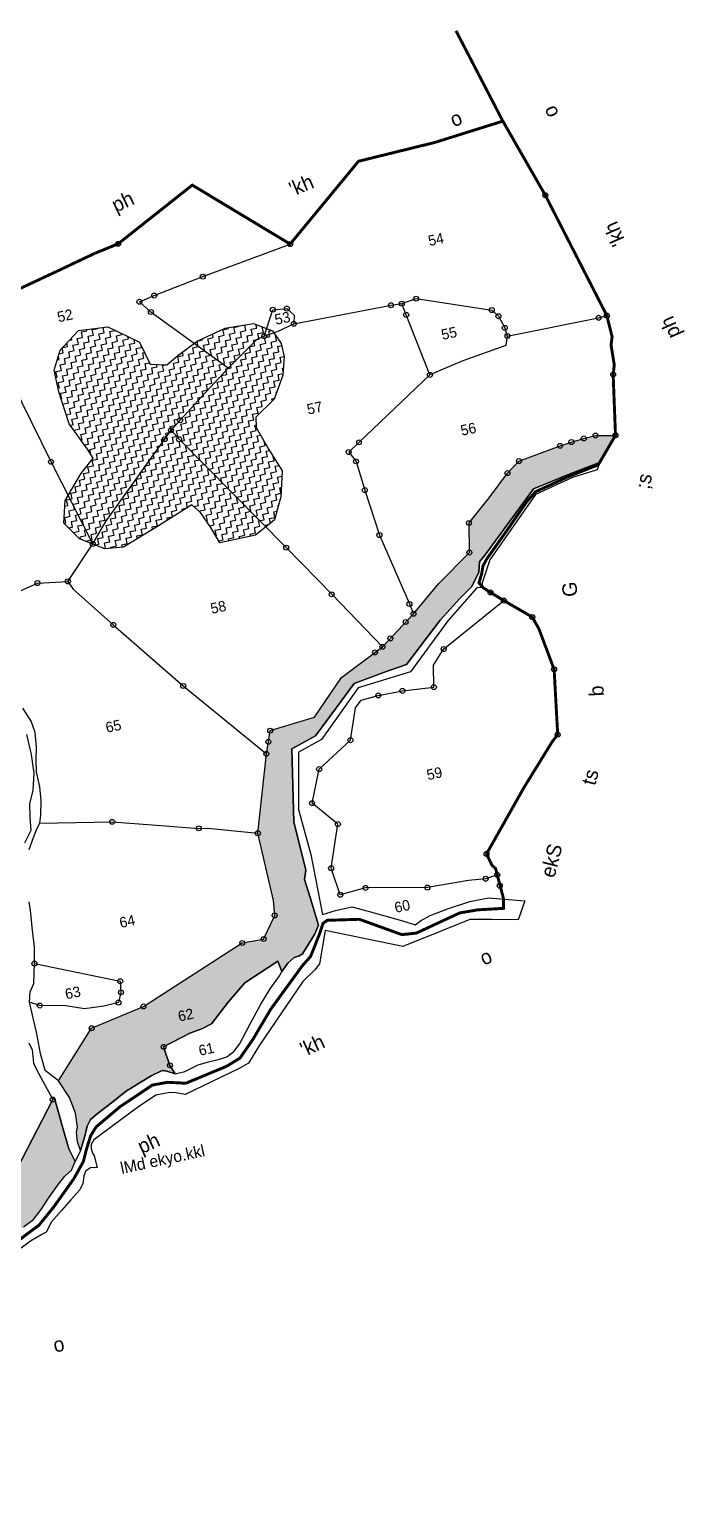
# Model space of a CAD drawing. Header units: metres. Extents: x 328371 to 332061, y 1804484 to 1807299.
# Drawn here: x 330627 to 331725, y 1804787 to 1807242 of the extents above; entities that cross this region are included whole.
import ezdxf

# ---------------------------------------------------------------- set-up
doc = ezdxf.new("R2010")
doc.units = ezdxf.units.M
doc.header["$LTSCALE"] = 0.035
doc.header["$MEASUREMENT"] = 0
doc.linetypes.add('DASHDOT', pattern=[25.4, 12.7, -6.35, 0, -6.35])
doc.linetypes.add('DIVIDE', pattern=[31.75, 12.7, -6.35, 0, -6.35, 0, -6.35])
doc.layers.get('0').update_dxf_attribs({"linetype": 'CONTINUOUS'})
for name, color, linetype in [('OFF', 1, 'CONTINUOUS'), ('POLY_HATCH', 12, 'CONTINUOUS'), ('POLY_PARCEL', 6, 'CONTINUOUS'), ('POLY_ROAD', 30, 'CONTINUOUS'), ('POLY_WATER', 4, 'CONTINUOUS'), ('SYM_STONE', 1, 'CONTINUOUS'), ('TEXT_MAPOUT', 7, 'CONTINUOUS'), ('TEXT_PARCEL', 7, 'CONTINUOUS'), ('V-BOUND_LINE', 7, 'CONTINUOUS'), ('V_BOUND_STREAM_LINE', 7, 'DASHDOT'), ('V_DIVIDE_LINE', 7, 'DIVIDE')]:
    doc.layers.add(name, color=color, linetype=linetype)
doc.styles.add('TEXT_MAP', font='', dxfattribs={"height": 0.5})
doc.styles.get('TEXT_MAP').set_extended_font_data('Kruti Dev 050')
pattern_1 = [(0, (0, 0), (0.9525, 0.9525), [0.9525, -0.9525]), (90, (0.9525, 0), (-0.9525, 0.9525), [0.9525, -0.9525])]

# ---------------------------------------------------------------- blocks, each defined once
blk = doc.blocks.new('STONE')
blk.add_circle((0, 0), 0.0851)
blk = doc.blocks.new('SDHGH')
at = {"layer": 'POLY_HATCH'}
h = blk.add_hatch(dxfattribs=at)
h.set_pattern_fill('ZIGZAG', color=256, scale=0.3, style=0)
h.set_pattern_definition(pattern_1)
h.paths.add_polyline_path([(273.22, 255.59), (271.05, 260.5), (270.47, 266.27), (270.47, 270.03), (272.2, 273.2), (275.96, 275.8), (281.02, 275.37), (285.79, 271.62), (286.81, 267.57), (289.55, 266.85), (291.72, 268.01), (295.48, 269.74), (300.69, 270.89), (305.6, 270.61), (308.49, 268.73), (309.5, 266.27), (309.5, 263.96), (308.64, 260.93), (306.32, 257.18), (302.57, 254.87), (302.28, 253.13), (303.58, 248.95), (305.02, 244.9), (303.87, 240.57), (301.99, 236.96), (298.23, 235.08), (292.01, 235.08), (291, 237.97), (289.84, 240.86), (288.69, 242.45), (282.32, 240.14), (275.67, 237.83), (272.49, 238.26), (268.59, 240.86), (266.56, 244.04), (267.58, 247.79), (271.19, 251.69), (273.79, 253.86)])
h = blk.add_hatch(dxfattribs=at)
h.set_pattern_fill('ZIGZAG', color=256, scale=0.3, style=0)
h.set_pattern_definition(pattern_1)
h.paths.add_polyline_path([(286.85, 160.98), (286.56, 162.83), (280.22, 160.41), (276.7, 157.79), (273.14, 154.72), (271.31, 154.23), (269.18, 153.98), (264.28, 152.6), (264.67, 149.28), (265.22, 147.68), (263.9, 148.4), (263.17, 148.68), (261.13, 148.22), (259.36, 147.59), (256.37, 146.55), (253.51, 145.14), (250.72, 143.77), (249.41, 143.09), (248.59, 142.09), (247.82, 140.5), (246.59, 138.24), (246.4, 139.8), (246.55, 141.47), (246.93, 142.28), (247.07, 144.67), (246.64, 147.56), (245.4, 150.72), (252.88, 158.34), (262.36, 160.12), (281.24, 167.18), (284.96, 167.07), (287.67, 170.63), (288, 173.17), (287.83, 185.01), (292.13, 198.03), (293.62, 201.77), (301.54, 202.43), (307.49, 208.12), (315.47, 211.75), (321.87, 216.17), (327.2, 220.34), (333.47, 224.41), (334.48, 229.38), (338.77, 232.84), (342.73, 236.35), (345.1, 237.95), (352.54, 239.01), (354.58, 239.23), (356.78, 239.39), (358.87, 239.45), (362.22, 238.76), (358.57, 234.78), (353.07, 233.95), (346.51, 232.74), (336.25, 223.61), (334.82, 222.49), (334.37, 220.79), (332.63, 218.61), (330.21, 217.06), (326.1, 214.14), (318.89, 207.93), (314.89, 207.41), (309.42, 206.6), (305.56, 203.25), (301.01, 199.23), (296.6, 197.93), (294.23, 185.57), (294.36, 183.05), (294.54, 177.08), (293.98, 175.59), (294.26, 172.33), (294.67, 167.4), (293.67, 166), (290.94, 163.16), (290.3, 162.98), (289.39, 162.84), (288.12, 162.12)])
h = blk.add_hatch(dxfattribs=at)
h.set_pattern_fill('ZIGZAG', color=256, scale=0.3, style=0)
h.set_pattern_definition(pattern_1)
h.paths.add_polyline_path([(207.37, 106.15), (208.08, 106.15), (208.15, 106.96), (208.94, 108.17), (209.74, 109.08), (211, 109.24), (211.49, 108.93), (211.73, 106.6), (213.18, 106.74), (214.66, 106.37), (216.56, 106.23), (217.7, 106.5), (217.79, 108.31), (219.54, 109.3), (221.51, 108.94), (222.54, 109.34), (223.34, 110.14), (224.73, 111.8), (226.43, 112.87), (227.24, 114.1), (227.14, 115.42), (227.92, 118.86), (228.91, 121.45), (229.37, 123.33), (229.51, 124.87), (229.91, 125.51), (230.96, 126.1), (232.68, 126.87), (234.27, 127.5), (236.22, 128.41), (237.86, 129.81), (239.51, 131.42), (241.68, 133.41), (243, 134.5), (244.36, 135.27), (245.27, 136.63), (244.68, 138.94), (244.39, 142.85), (244.11, 147.99), (243.77, 147.8), (235.28, 137.51), (234.4, 136.38), (229.56, 132.24), (227.8, 131.35), (223.83, 126.17), (223.54, 120.05), (222.89, 118.63), (217.12, 115.14), (215.78, 115.2), (214.84, 114.67), (201.1, 113.79), (198.05, 113.22), (194.01, 112.41), (191.58, 109.93), (190.44, 109.12), (189.04, 109.07), (187.69, 110.2), (186.87, 111.74), (183.58, 115.4), (180.07, 118.42), (177.04, 118.69), (172.51, 119.88), (169.92, 120.04), (164.66, 119.73), (162.12, 119.89), (160.99, 120.16), (161.69, 122.37), (164.07, 123.18), (164.07, 124.36), (167.47, 126.14), (168.66, 127.11), (170.51, 128.05), (172.45, 129.29), (174.28, 130.58), (176.55, 131.23), (179.14, 133.71), (182.27, 137.16), (185.47, 139.4), (187.31, 140.47), (186.18, 142.15), (184.29, 144.3), (183.91, 145.54), (184.34, 147.86), (184.62, 150.32), (184.64, 151.87), (187.35, 156.6), (191.98, 159.64), (193.83, 162.54), (197.26, 165.45), (201.76, 170.2), (206.51, 175.74), (207.44, 182.08), (206.51, 186.37), (206.65, 188.22), (206.38, 190.33), (204.73, 191.82), (204.47, 189.86), (203.85, 188.42), (203.41, 187.68), (201.78, 186.05), (200.91, 185.18), (200.54, 183.56), (199.6, 180.81), (201.3, 179.45), (202.87, 179.04), (201.76, 175.35), (194.72, 169.18), (193.05, 168.17), (191.17, 169.23), (190.52, 169.61), (189.9, 168.55), (188.08, 166.8), (187.02, 165), (186.01, 163.53), (185.64, 162.97), (183.83, 161.41), (182.7, 160.47), (181.83, 159.1), (181.64, 158.16), (181.52, 155.79), (181.27, 154.23), (180.71, 153.11), (179.7, 151.58), (178.07, 149.02), (176.26, 145.9), (175.33, 144.34), (174.7, 143.16), (174.39, 141.66), (173.95, 139.85), (173.58, 138.23), (172.75, 136.71), (171.81, 135.64), (170.25, 134.71), (167.69, 133.46), (165.75, 132.84), (164.82, 132.34), (163.5, 132.03), (161.76, 131.84), (160.44, 131.15), (158.57, 130.16), (156.95, 129.59), (155.51, 128.85), (155.48, 127.11), (154.83, 125.69), (153.05, 123.56), (151.52, 122.15), (151.1, 120.79), (150.98, 117.83), (151.22, 115), (151.99, 113.11), (152.82, 112.11), (154.18, 113.94), (158.55, 112.34), (161.98, 112.16), (164.76, 111.4), (166.65, 110.57), (167.95, 110.33), (167.9, 108.54), (166.3, 108.19), (165.15, 107.34), (167.94, 107.06), (171.98, 106.33), (173.98, 106.06), (178.02, 104.79), (179.92, 104.11), (181.1, 103.57), (182.42, 102.62), (183.33, 101.8), (184.3, 101.56), (186.61, 101.88), (189.25, 102.15), (191.42, 102.34), (192.83, 102.61), (194.37, 103.42), (195.51, 103.83), (196.73, 104.01), (199.02, 103.93), (200.11, 104.43), (201.31, 105.43), (201.87, 106.69), (203.28, 107.3), (206.74, 107.49)])
at = {"layer": 'OFF'}
for points in [[(358.57, 234.78), (357.92, 233.65)], [(330.16, 164.02), (328.32, 161.03)], [(246.59, 138.24), (245.27, 136.63)], [(248.69, 136.86), (248.78, 134.82)]]:
    blk.add_lwpolyline(points, dxfattribs=at)
at = {"layer": 'POLY_HATCH', "flags": 128}
for points in [[(273.22, 255.59), (271.05, 260.5), (270.47, 266.27), (270.47, 270.03), (272.2, 273.2), (275.96, 275.8), (281.02, 275.37), (285.79, 271.62), (286.81, 267.57), (289.55, 266.85), (291.72, 268.01), (295.48, 269.74), (300.69, 270.89), (305.6, 270.61), (308.49, 268.73), (309.5, 266.27), (309.5, 263.96), (308.64, 260.93), (306.32, 257.18), (302.57, 254.87), (302.28, 253.13), (303.58, 248.95), (305.02, 244.9), (303.87, 240.57), (301.99, 236.96), (298.23, 235.08), (292.01, 235.08), (291, 237.97), (289.84, 240.86), (288.69, 242.45), (282.32, 240.14), (275.67, 237.83), (272.49, 238.26), (268.59, 240.86), (266.56, 244.04), (267.58, 247.79), (271.19, 251.69), (273.79, 253.86), (273.22, 255.59)], [(234.27, 127.5), (236.22, 128.41), (237.86, 129.81), (239.51, 131.42), (241.68, 133.41), (243, 134.5), (244.36, 135.27), (245.27, 136.63), (244.68, 138.94), (244.39, 142.85), (244.11, 147.99), (243.77, 147.8), (235.28, 137.51)]]:
    blk.add_lwpolyline(points, dxfattribs=at)
blk.add_lwpolyline([(286.85, 160.98), (286.56, 162.83), (280.22, 160.41), (276.7, 157.79), (273.14, 154.72), (271.31, 154.23), (269.18, 153.98), (264.28, 152.6), (264.67, 149.28), (265.22, 147.68), (263.9, 148.4), (263.17, 148.68), (261.13, 148.22), (259.36, 147.59), (256.37, 146.55), (253.51, 145.14), (250.72, 143.77), (249.41, 143.09), (248.59, 142.09), (247.82, 140.5), (246.59, 138.24), (246.4, 139.8), (246.55, 141.47), (246.93, 142.28), (247.07, 144.67), (246.64, 147.56), (245.4, 150.72), (252.88, 158.34), (262.36, 160.12), (281.24, 167.18), (284.96, 167.07), (287.67, 170.63), (288, 173.17), (287.83, 185.01), (292.13, 198.03), (293.62, 201.77), (301.54, 202.43), (307.49, 208.12), (315.47, 211.75), (321.87, 216.17), (327.2, 220.34), (333.47, 224.41), (334.48, 229.38), (338.77, 232.84), (342.73, 236.35), (345.1, 237.95), (352.54, 239.01), (354.58, 239.23), (356.78, 239.39), (358.87, 239.45), (362.22, 238.76), (358.57, 234.78), (353.07, 233.95), (346.51, 232.74), (336.25, 223.61), (334.82, 222.49), (334.37, 220.79), (332.63, 218.61), (330.21, 217.06), (326.1, 214.14), (318.89, 207.93), (314.89, 207.41), (309.42, 206.6), (305.56, 203.25), (301.01, 199.23), (296.6, 197.93), (294.23, 185.57), (294.36, 183.05), (294.54, 177.08), (293.98, 175.59), (294.26, 172.33), (294.67, 167.4), (293.67, 166), (290.94, 163.16), (290.3, 162.98), (289.39, 162.84), (288.12, 162.12)], close=True, dxfattribs=at)
at = {"layer": 'POLY_PARCEL', "flags": 128}
for points in [[(270.65, 239.51), (266.62, 254.8), (263.03, 269.37), (260.27, 281.63), (259.95, 283.2)], [(299.73, 264.06), (288.8, 276.29), (287.24, 278.42), (289.95, 278.93), (298.78, 280.34), (307.6, 281.61), (314.61, 282.63)], [(306.92, 268.13), (309.32, 272.26), (311.72, 271.93), (312.71, 270.57), (312.34, 269.12)], [(306.92, 268.13), (309.44, 268.46), (312.34, 269.12)], [(312.34, 269.12), (329.3, 268.71), (331.16, 268.59)], [(299.73, 264.06), (305.64, 267.88), (306.92, 268.13)], [(331.16, 268.59), (333.75, 268.91), (346.02, 264.25), (346.92, 262.98), (347.56, 260.8), (347.68, 259.34)], [(333.3, 255.63), (331.51, 266.55), (331.16, 268.59)], [(287.88, 255.73), (294.12, 260.22), (299.73, 264.06)], [(347.68, 259.34), (347.11, 257.8), (339.31, 256.78), (333.3, 255.63)], [(347.68, 259.34), (363.66, 259.08), (365.11, 259.15)], [(270.65, 239.51), (273.66, 242.81), (287.88, 255.73)], [(315.47, 211.75), (308.87, 222.4), (302.95, 231.87), (288.91, 253.93), (287.88, 255.73)], [(333.3, 255.63), (318.96, 246.89), (316.88, 245.63), (317.77, 243.81), (318.2, 238.67), (319.02, 230.6), (321.55, 217.96), (321.87, 216.17)], [(265.11, 234.13), (270.65, 239.51)], [(321.87, 216.17), (327.2, 220.34), (333.47, 224.41), (334.48, 229.38), (338.77, 232.84), (342.73, 236.35), (345.1, 237.95), (352.54, 239.01), (354.58, 239.23), (356.78, 239.39), (358.87, 239.45), (362.22, 238.76)], [(246.37, 231.4), (248.18, 232.49), (259.96, 234.95), (265.11, 234.13)], [(265.11, 234.13), (265.71, 232.64), (271.15, 225.19), (280.66, 212.41), (292.13, 198.03)], [(326.45, 169.37), (324.37, 169.12), (321.43, 169.44), (314.29, 169.75), (303.9, 171.95), (299.42, 171.71), (298.84, 176.48), (301.57, 183.64), (298, 188.09), (300.42, 193.54), (306.73, 197.25), (308.72, 202.49), (309.98, 203.59), (313.02, 203.75), (317.22, 203.64), (322.63, 203.12), (323.39, 206.8), (325.65, 209.16), (337.51, 215.1)], [(315.47, 211.75), (321.87, 216.17)], [(292.13, 198.03), (293.62, 201.77), (301.54, 202.43), (307.49, 208.12), (315.47, 211.75)], [(287.83, 185.01), (292.13, 198.03)], [(251.63, 194.59), (263.82, 192.21), (272.61, 189.63), (278.09, 187.98), (279.63, 187.69), (287.83, 185.01)], [(284.96, 167.07), (287.67, 170.63), (288, 173.17), (287.83, 185.01)], [(245.64, 171.26), (259.38, 165.2), (259.1, 163.3), (258.32, 161.67), (255.73, 161.61), (252.36, 161.84), (249.38, 163.02), (245, 164.03), (243.44, 164.97)], [(245.4, 150.72), (252.88, 158.34), (262.36, 160.12), (281.24, 167.18), (284.96, 167.07)], [(265.22, 147.68), (264.67, 149.28), (264.28, 152.6), (269.18, 153.98), (271.31, 154.23), (273.14, 154.72), (276.7, 157.79), (280.22, 160.41), (286.56, 162.83), (286.85, 160.98)], [(201.1, 113.79), (214.84, 114.67), (215.78, 115.2), (217.12, 115.14), (222.89, 118.63), (223.54, 120.05), (223.83, 126.17), (227.8, 131.35), (229.56, 132.24), (234.4, 136.38), (235.28, 137.51), (243.77, 147.8)]]:
    blk.add_lwpolyline(points, dxfattribs=at)
at = {"layer": 'POLY_ROAD', "flags": 128}
for points in [[(252.61, 209.98), (252.7, 206.46), (252.46, 203.18), (251.64, 200.38), (250.62, 198.25), (250.18, 196), (249.84, 193.72), (248.34, 191.79)], [(241.85, 158.2), (242.15, 156.88), (241.86, 154.59), (242.1, 153.58), (242.82, 151.1), (243.77, 147.8), (244.11, 147.99), (244.39, 142.85), (244.68, 138.94), (245.27, 136.63)], [(246.59, 138.24), (246.4, 139.8), (246.55, 141.47), (246.93, 142.28), (247.07, 144.67), (246.64, 147.56), (245.4, 150.72), (243.58, 152.96), (243.39, 155.94), (243.49, 159.67), (243.44, 164.97), (243.92, 166.67), (244.83, 167.96), (245.64, 171.26), (246.22, 174.01), (246.5, 176.92), (246.93, 180.31), (246.98, 181.79)], [(248.9, 190.57), (250.05, 192.44), (250.91, 193.78), (251.63, 194.59), (252.11, 195.94), (252.68, 198.38), (252.97, 200.72), (252.92, 203.35), (253.31, 205.45), (253.83, 207.5), (254.12, 209.97), (253.88, 212.02), (252.93, 214.51)]]:
    blk.add_lwpolyline(points, dxfattribs=at)
at = {"layer": 'POLY_WATER', "flags": 128}
for points in [[(246.59, 138.24), (247.82, 140.5), (248.59, 142.09), (249.41, 143.09), (250.72, 143.77), (253.51, 145.14), (256.37, 146.55), (259.36, 147.59), (261.13, 148.22), (263.17, 148.68), (263.9, 148.4), (265.22, 147.68), (266.92, 147.73), (269.41, 148.32), (271.27, 148.5), (273.18, 148.5), (274.5, 148.68), (275.95, 149.31), (277.08, 150.31), (279.53, 153.21), (282.13, 156.27), (284.22, 158.49), (286.26, 160.3), (286.85, 160.98), (288.12, 162.12), (289.39, 162.84), (290.3, 162.98), (290.94, 163.16), (293.67, 166), (294.67, 167.4), (294.26, 172.33), (293.98, 175.59), (294.54, 177.08), (294.36, 183.05), (294.23, 185.57), (296.6, 197.93), (301.01, 199.23), (305.56, 203.25), (309.42, 206.6), (314.89, 207.41), (318.89, 207.93), (326.1, 214.14), (330.21, 217.06), (332.63, 218.61), (334.37, 220.79), (334.82, 222.49), (336.25, 223.61), (346.51, 232.74), (353.07, 233.95), (358.57, 234.78)], [(357.92, 233.65), (353.51, 233.26), (346.65, 231.75), (336.63, 222.43), (334.51, 218.86), (334.43, 218.08), (333.45, 218.24), (327.36, 213.77), (319.25, 206.54), (309.92, 205.73), (301.9, 198.4), (297.57, 197.13), (295.52, 187.5), (295.91, 179.51), (295.7, 169.06), (298.07, 169.26), (300.91, 169.26), (303.5, 167.94), (308.72, 165.18), (310.85, 163.95), (311.89, 164.41), (313.71, 164.95), (317.07, 165.49), (320.9, 165.86), (324.17, 165.81), (330.16, 164.02)], [(234.27, 127.5), (236.22, 128.41), (237.86, 129.81), (239.51, 131.42), (241.68, 133.41), (243, 134.5), (244.36, 135.27), (245.27, 136.63)], [(328.32, 161.03), (323.85, 162.1), (320.22, 162.87), (315.13, 161.96), (308.05, 160.78), (295.59, 166.26), (293.41, 160.87), (292.41, 160.05), (290, 158.51), (280.41, 149.42), (277.94, 146.81), (276.17, 146.23), (266.14, 143.87), (264.69, 144.46), (263.69, 144.73), (261.2, 144.78), (257.7, 143.42), (249.19, 139.54), (248.6, 138.86), (248.43, 138.22), (248.51, 137.36), (248.69, 136.86)], [(248.78, 134.82), (247.6, 134.96), (246.89, 134.69), (246.64, 134.6), (246.19, 133.83), (245.78, 132.65), (245.06, 131.7), (243.15, 130.34), (241.23, 128.86), (239.14, 127.32), (237.87, 125.82), (237.05, 125.55), (234.92, 124.87), (233.06, 124.01)]]:
    blk.add_lwpolyline(points, dxfattribs=at)
at = {"layer": 'V-BOUND_LINE', "const_width": 0.5, "flags": 128}
for points in [[(233.06, 277.89), (235.27, 278.23), (239.92, 279.06), (259.95, 283.2), (274.37, 286.49), (281.43, 288.14), (285.78, 288.91), (300.34, 296.07), (314.61, 282.63), (314.61, 282.63), (329.08, 294.04), (342.56, 294.42), (354.73, 295.53), (359.16, 281.56), (365.11, 259.15), (365.23, 255.4), (364.75, 254.08), (364.57, 250.6), (364.03, 249.04), (362.22, 238.76), (358.57, 234.78)], [(334.43, 218.08), (335.56, 216.95), (337.51, 215.1), (341.67, 211.31), (342.36, 209.11), (343.44, 201.74), (341.67, 190.66), (340.53, 189.72), (334.11, 183.04), (325.41, 173.25), (325.91, 171.17), (326.41, 170.45), (326.45, 169.37), (326.64, 165.07)]]:
    blk.add_lwpolyline(points, dxfattribs=at)
at = {"layer": 'V_BOUND_STREAM_LINE', "ltscale": 10, "const_width": 0.5, "flags": 128}
for points in [[(358.57, 234.78), (358.26, 234.45), (358.26, 234.45), (352.72, 233.53), (349.61, 232.83), (346.73, 232.2), (344.9, 230.82), (341.15, 227.29), (336.03, 222.59), (335.24, 221.62), (334.79, 220.46), (333.98, 218.99), (334.43, 218.08)], [(326.64, 165.07), (326.27, 163.51), (321.93, 164.19), (318.77, 164.33), (310.76, 162.52), (308.29, 162.79), (301.73, 166.9), (296.3, 167.9), (295.48, 167.54), (294.49, 165.86), (292.21, 162.46), (290.44, 161.15), (283.61, 155.05), (279.48, 150.59), (276.68, 147.97), (274.14, 147.07), (266.68, 145.71), (263.65, 146.53), (261.03, 146.62), (254.8, 144.16), (250.05, 141.63), (248.83, 140.37), (247.65, 138.29), (246.66, 136.3), (244.47, 133.79), (240.17, 129.86), (236.92, 127.24), (234.18, 126), (231.06, 124.47), (230.57, 122.93), (229.39, 118.71), (228.94, 115.1), (228.89, 112.01), (228.66, 109.84), (227.71, 106.4), (226.49, 105.32), (223.15, 104.37), (220.16, 103.96), (218.07, 103.92), (211.1, 103.83), (205.49, 103.47), (201.74, 102.83), (197.59, 101.96), (191.4, 100.51), (186.51, 99.79), (183.39, 100.42), (178.32, 101.92), (171.29, 103.82), (163.51, 105.76), (157.42, 107.26), (151.9, 108.75), (146.52, 111.28), (142.83, 113.02), (137.32, 115.82), (133.24, 117.63), (127.54, 119.07), (124.06, 120.11), (120.78, 122.76), (118.2, 125.6), (115.17, 128.72), (111.85, 130.13), (108.28, 129.41), (103.76, 127.88), (98.58, 126.23), (90.93, 124.97), (84.15, 123.34), (78.13, 122.76), (73.49, 122.48), (67.29, 120.44), (65.25, 119.22), (61.32, 118.85), (57.2, 119.89), (45.16, 121.69), (45.16, 121.69), (48.31, 131.92), (46.76, 166.53), (45.3, 179.9), (41.33, 194.94), (39.23, 203.72), (40.91, 208.94), (43.72, 209.43)]]:
    blk.add_lwpolyline(points, dxfattribs=at)
at = {"layer": 'V_DIVIDE_LINE', "ltscale": 10, "const_width": 0.5, "flags": 128}
blk.add_lwpolyline([(354.73, 295.53), (350.15, 312.38)], dxfattribs=at)
at = {"layer": 'SYM_STONE', "xscale": 5, "yscale": 5, "zscale": 5}
for p in [(285.78, 288.91), (314.61, 282.63), (359.16, 281.56), (289.95, 278.93), (298.78, 280.34), (287.24, 278.42), (288.8, 276.29), (309.32, 272.26), (311.72, 271.93), (312.34, 269.12), (329.3, 268.71), (331.16, 268.59), (333.75, 268.91), (306.92, 268.13), (331.51, 266.55), (346.02, 264.25), (346.92, 262.98), (347.56, 260.8), (347.68, 259.34), (363.66, 259.08), (365.11, 259.15), (289.77, 257.09), (266.62, 254.8), (286.51, 254.48), (287.88, 255.73), (288.91, 253.93), (333.3, 255.63), (364.03, 249.04), (318.96, 246.89), (316.88, 245.63), (317.77, 243.81), (270.65, 239.51), (318.2, 238.67), (352.54, 239.01), (354.58, 239.23), (356.78, 239.39), (358.87, 239.45), (362.22, 238.76), (342.73, 236.35), (345.1, 237.95), (259.96, 234.95), (265.11, 234.13), (302.95, 231.87), (319.02, 230.6), (334.48, 229.38), (271.15, 225.19), (333.47, 224.41), (308.87, 222.4), (321.55, 217.96), (321.87, 216.17), (335.56, 216.95), (320.27, 215.07), (337.51, 215.1), (280.66, 212.41), (314.02, 211.09), (315.47, 211.75), (317.11, 212.88), (341.67, 211.31), (325.65, 209.16), (313.02, 203.75), (317.22, 203.64), (293.62, 201.77), (322.63, 203.12), (343.44, 201.74), (292.9, 199.97), (292.13, 198.03), (306.73, 197.25), (300.42, 193.54), (263.82, 192.21), (341.67, 190.66), (278.09, 187.98), (298, 188.09), (287.83, 185.01), (301.57, 183.64), (298.84, 176.48), (325.41, 173.25), (245.64, 171.26), (287.67, 170.63), (299.42, 171.71), (303.9, 171.95), (314.29, 169.75), (324.37, 169.12), (326.45, 169.37), (281.24, 167.18), (284.96, 167.07), (326.48, 167.44), (245, 164.03), (259.1, 163.3), (259.38, 165.2), (258.32, 161.67), (252.88, 158.34), (262.36, 160.12), (264.28, 152.6), (264.67, 149.28), (243.77, 147.8)]:
    blk.add_blockref('STONE', p, dxfattribs=at)
at = {"layer": 'TEXT_MAPOUT', "style": 'TEXT_MAP'}
for s, rotation, p in [('ph', 13.2256, (286.56, 294.19)), ('o', 10.8517, (346.28, 296.25)), ('o', 101.3624, (364.41, 294.66)), ("'kh", 10.8517, (316.79, 290.48)), ("'kh", 101.3624, (371.01, 270.73)), ('ph', 101.3624, (376.88, 253.27)), (';s', 67.3212, (365.93, 228.36)), ('G', 80.9959, (349.98, 213.13)), ('b', 80.9959, (350.83, 195.48)), ('ts  ', 63.619, (346.09, 180.65)), ('ekS', 63.619, (335.89, 166.65)), ('o', 12.4258, (320.91, 154.58)), ("'kh", 12.4258, (287.49, 145.8)), ('ph', 12.4258, (256.72, 135.4))]:
    blk.add_text(s, height=2.5, rotation=rotation, dxfattribs=at).set_placement(p)
for s, height, p in [('lMd ekyo.kkl', 2, (252.66, 132.8)), ('o', 2.5, (234.96, 105.28))]:
    blk.add_text(s, height=height, dxfattribs=at).set_placement(p)
at = {"layer": 'TEXT_PARCEL', "style": 'TEXT_MAP'}
for s, p in [('52', (272.93, 277.9)), ('54', (337.89, 277.23)), ('53', (309.29, 269.59)), ('55', (336.68, 261.01)), ('57', (311.45, 253.37)), ('56', (336.44, 244.25)), ('58', (288.05, 223.46)), ('65', (266.15, 207.32)), ('59', (318.26, 187.73)), ('64', (261.39, 174.08)), ('60', (308.05, 166.65)), ('63', (249.68, 164.09)), ('62', (267.81, 156.27)), ('61', (270.03, 149.79))]:
    blk.add_text(s, height=1.8, dxfattribs=at).set_placement(p)

msp = doc.modelspace()

# ---------------------------------------------------------------- block references
at = {"xscale": 9.766781849556587, "yscale": 9.766781849556587, "zscale": 9.766781849556587, "rotation": 12.20696043286567}
msp.add_blockref('SDHGH', (328644.1, 1803534.7), dxfattribs=at)

doc.saveas('drawing.dxf')
